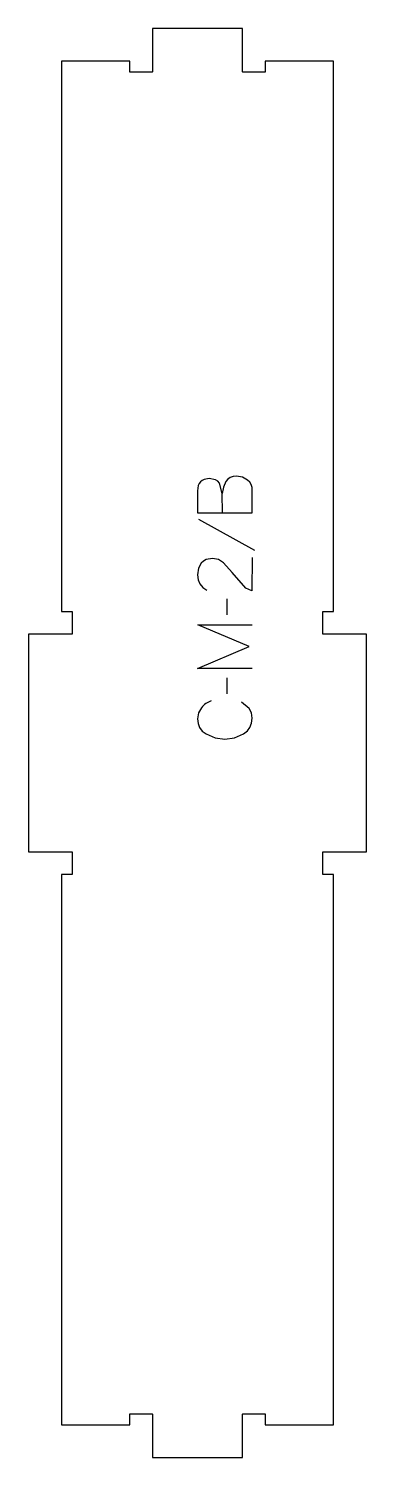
# Model space of a CAD drawing. Header units: millimetres. Extents: x -93 to 93, y -393 to 393.
import ezdxf

# ---------------------------------------------------------------- set-up
doc = ezdxf.new("R2010")
doc.units = ezdxf.units.MM
doc.layers.add('1_ANYTOOL_1MMDEEP_LABELS_S', color=2, linetype='Continuous', true_color=0xffff00)
doc.layers.add('4_ANYTOOL_CUTTHROUGH_OUTSI', color=5, linetype='Continuous', true_color=0x0000ff)

msp = doc.modelspace()

# ---------------------------------------------------------------- linework, layer by layer
at = {"layer": '1_ANYTOOL_1MMDEEP_LABELS_S'}
for p, q in [((0.47, 123.13), (31.24, 105.94)), ((16.11, 79.33), (16.2, 70.54)), ((16.11, 35.83), (16.2, 27.04))]:
    msp.add_line(p, q, dxfattribs=at)
for points in [[(0, 126.56), (30, 126.56), (30, 136.24), (30.09, 138.77), (29.97, 140.51), (29.51, 142.05), (28.69, 143.38), (27.51, 144.51), (24.63, 146.09), (21.47, 146.61), (19.58, 146.43), (17.98, 145.89), (16.67, 144.97), (15.64, 143.7), (14.22, 140.59), (13.54, 137.1)], [(13.67, 126.56), (13.54, 137.1), (12, 142.8), (11.14, 143.91), (9.93, 144.7), (6.47, 145.33), (3.64, 144.91), (2.53, 144.39), (1.62, 143.66), (0.91, 142.72), (0.4, 141.57), (0, 138.64), (0, 126.56)], [(29.96, 101.91), (29.91, 83.61), (26.54, 85.18), (19.07, 93.64), (14.36, 99.09), (11.58, 100.85), (8.23, 101.44), (4.68, 100.81), (3.27, 100.02), (2.1, 98.91), (0.53, 96.05), (0, 92.53), (0.32, 89.78), (1.28, 87.45), (2.87, 85.54), (5.1, 84.04)], [(30, 40.97), (0, 40.97), (28.37, 52.97), (0.13, 64.97), (30, 64.97)]]:
    msp.add_lwpolyline(points, dxfattribs=at)
msp.add_lwpolyline([(7.5, 23.19, 0.131103), (2.14, 19.41), (0.54, 16.65), (0, 13.33), (0.29, 10.73), (1.18, 8.48), (2.65, 6.55), (4.71, 4.97), (9.62, 2.88), (15, 2.19), (20.39, 2.89), (25.33, 5.01), (27.37, 6.63), (28.83, 8.61), (29.71, 10.96), (30, 13.67), (29.59, 16.52), (28.37, 18.9), (24.17, 22.5)], format="xyb", dxfattribs=at)
at = {"layer": '4_ANYTOOL_CUTTHROUGH_OUTSI'}
msp.add_lwpolyline([(-74.75, -72.25), (-74.75, -374.75), (-37.25, -374.75), (-37.25, -369, -0.414214), (-37, -368.75), (-25, -368.75, -0.414214), (-24.75, -369), (-24.75, -392.75), (24.75, -392.75), (24.75, -369, -0.414214), (25, -368.75), (37, -368.75, -0.414214), (37.25, -369), (37.25, -374.75), (74.75, -374.75), (74.75, -72.25), (69, -72.25, -0.414214), (68.75, -72), (68.75, -60, -0.414214), (69, -59.75), (92.75, -59.75), (92.75, 59.75), (69, 59.75, -0.414214), (68.75, 60), (68.75, 72, -0.414214), (69, 72.25), (74.75, 72.25), (74.75, 374.75), (37.25, 374.75), (37.25, 369, -0.414214), (37, 368.75), (25, 368.75, -0.414214), (24.75, 369), (24.75, 392.75), (-24.75, 392.75), (-24.75, 369, -0.414214), (-25, 368.75), (-37, 368.75, -0.414214), (-37.25, 369), (-37.25, 374.75), (-74.75, 374.75), (-74.75, 72.25), (-69, 72.25, -0.414214), (-68.75, 72), (-68.75, 60, -0.414214), (-69, 59.75), (-92.75, 59.75), (-92.75, -59.75), (-69, -59.75, -0.414214), (-68.75, -60), (-68.75, -72, -0.414214), (-69, -72.25)], format="xyb", close=True, dxfattribs=at)

doc.saveas('drawing.dxf')
